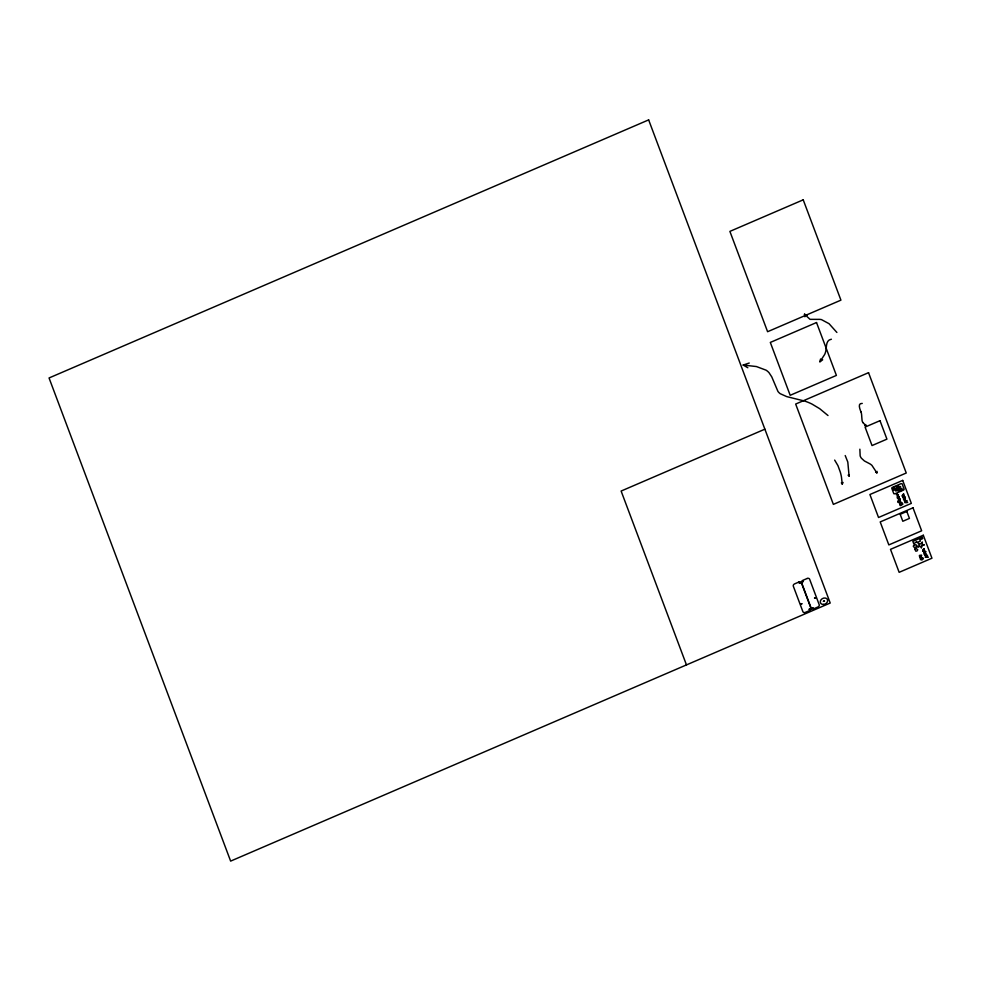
<?xml version="1.0" encoding="UTF-8"?>
<svg xmlns="http://www.w3.org/2000/svg" width="981" height="981" viewBox="0 0 981 981"><rect width="100%" height="100%" fill="white"/><g stroke="black" fill="none" stroke-linecap="round" stroke-linejoin="round"><path stroke-width="1.47" d="M848.099 475.16L849.092 476.055L849.239 474.669M875.616 472.069L876.879 472.891L877.063 471.37M859.871 449.2L860.153 455.895A14.592 11.478 -27.7 0 0 861.404 458.225L864.42 460.972L869.865 463.829A18.811 14.801 -27.7 0 1 871.925 465.374L876.879 472.891M924.568 553.591L924.825 554.228L925.561 553.542M822.691 359.806L819.944 361.756L820.545 359.009M904.004 498.875L904.261 499.525L904.997 498.839M916.769 545.485L915.935 544.762A2.992 2.354 -27.7 0 0 915.003 544.884A2.33 1.827 -27.7 0 0 913.63 545.608M841.33 482.811L842.25 484.111L843.059 482.456M916.671 545.694L916.622 545.767A5.15 4.059 -27.7 0 0 916.389 546.282M920.068 557.245L920.252 558.177L921.932 557.416L920.313 557.539L921.404 556.006L920.104 556.73M819.944 361.756L824.653 354.484A19.755 15.549 -27.7 0 0 825.659 351.639C826.848 347.36 825.401 340.088 831.398 339.23M896.965 486.036L898.007 485.718A1.754 1.373 -27.7 0 1 898.633 486.049L897.247 487.434M897.664 496.288L898.461 494.964L897.039 496.999L899.062 496.558L897.701 496.386M905.61 502.321L906.984 500.494L904.715 502.591L907.707 502.395L905.659 502.444M926.174 557.024L927.548 555.209L925.279 557.306L928.259 557.11L926.223 557.159M896.965 493.983C899.369 494.78 895.015 495.81 896.879 494.044M904.825 500.077C907.302 501.009 902.876 501.794 904.74 500.138M925.39 554.78C927.854 555.577 923.403 556.619 925.304 554.841M922.066 559.268C923.599 558.655 920.742 557.085 923.047 557.981A1.508 1.189 -27.7 0 1 922.434 559.599L922.299 559.697A2.097 1.655 -27.7 0 1 921.846 559.918L920.57 559.648A1.582 1.239 -27.7 0 1 920.681 558.312M897.848 497.502L899.283 497.134M899.638 502.309L900.877 501.831L901.036 502.726A1.778 1.398 -27.7 0 1 901.367 502.652C898.032 505.767 902.765 501.168 899.209 502.799M904.605 498.299C907.511 499.17 901.76 500.776 904.041 498.814M925.169 553.014C928.087 553.934 922.324 555.467 924.605 553.529M764.886 429.175L621.12 491.052L686.467 664.91M892.072 487.52L901.134 483.608M894.758 493.86L903.82 489.96M925.77 555.062L925.978 555.638L925.721 555.074M747.816 367.74L743.181 365.055L749.239 363.031M921.662 559.44L920.668 558.385M903.403 497.428L903.329 498.373L905.034 497.6M923.955 552.131L923.894 553.088L925.586 552.315M919.589 555.32C917.75 557.22 923.587 555.234 921.049 555.074L919.7 555.736M900.067 500.335C901.122 502.971 897.456 500.028 898.4 502.542A1.41 1.116 -27.7 0 1 897.958 502.002L898.326 500.813L900.386 500.077M898.952 497.379C900.57 498.863 896.977 499.145 897.37 497.931M892.845 489.004L900.141 487.937M901.514 489.47L892.894 490.169M895.506 490.917L902.128 490.279M896.254 486.784L900.619 486.527M743.181 365.055L756.412 366.551L766.063 370.168A22.71 17.879 -27.7 0 1 769.03 372.706L771.753 376.851L777.945 391.444A16.616 13.072 -27.7 0 0 780.263 393.712L786.725 396.606L804.849 401.119A70.191 55.243 -27.7 0 1 811.974 404.062L819.675 408.672L828.001 415.527M864.653 425.46L865.794 425.533L865.708 424.54M862.25 403.412C857.21 403.007 860.018 409.408 861.011 411.983M898.142 488.845L899.074 488.955A1.533 1.214 -27.7 0 0 899.614 488.796L901.686 488.28A2.22 1.741 -27.7 0 1 901.809 489.139M804.898 316.765L804.469 314.19L806.995 315.33M865.794 425.533L862.863 422.517M804.469 314.19L810.048 319.352L817.958 319.377A12.839 10.104 -27.7 0 1 821.489 319.622L829.055 323.693L836.891 332.461M834.659 460.089L837.97 465.681L840.312 472.131A85.923 67.615 -27.7 0 1 841.453 477.011L842.25 484.111M845.217 455.552L847.805 462.063L849.092 476.055M902.054 483.682L904.102 489.127M891.79 488.342L893.838 493.786M925.954 551.592L923.93 552.34M905.402 496.889L903.366 497.6M924.225 548.6L924.041 549.152A1.79 1.41 -27.7 0 1 924.384 549.053L922.68 550.415L923.759 548.968M903.66 493.884L903.476 494.436A1.79 1.41 -27.7 0 1 903.82 494.35L902.128 495.699L903.194 494.228M899.847 498.581L899.626 499.17A1.79 1.41 -27.7 0 1 900.018 499.047L898.314 500.396L899.393 498.986M915.126 549.286L915.138 549.409A11.674 9.185 -27.7 0 0 915.261 550.169L915.837 551.199L916.916 550.979A2.183 1.717 -27.7 0 0 917.431 550.513L917.701 549.568L916.745 549.066A1.888 1.484 -27.7 0 1 916.34 548.661L916.119 547.398A5.445 4.292 -27.7 0 1 916.389 546.282M862.863 422.517A11.514 9.062 -27.7 0 1 862.078 420.567L861.723 416.373A28.29 22.269 -27.7 0 0 861.073 411.959M901.882 489.139A2.293 1.803 -27.7 0 1 899.994 490.929M898.155 488.832A2.649 2.085 -27.7 0 1 897.456 488.391L897.431 488.379A1.619 1.275 -27.7 0 1 897.002 487.483M896.781 486.208A1.655 1.3 -27.7 0 1 895.69 486.662L894.733 486.809A1.324 1.042 -27.7 0 0 893.899 488.084L894.28 488.648A2.293 1.803 -27.7 0 0 895.42 488.992M915.114 549.286A8.375 6.585 -27.7 0 1 915.101 548.293L913.311 546.282A2.158 1.692 -27.7 0 1 913.667 545.669M903.93 496.043L902.937 496.545L903.93 496.043M924.494 550.758L923.489 551.248L924.494 550.758M897.799 494.449L897.787 494.412M799.282 583.021L800.288 582.8L799.282 583.021M801.097 603.904L802.102 603.671L801.109 603.855M802.36 581.696L803.365 581.512L802.36 581.659M809.153 609.275L810.147 609.054L809.153 609.226M812.219 607.95L813.224 607.766L812.243 607.864M814.549 598.103L815.567 597.92L814.561 598.067M823.451 601.267L824.457 601.046L823.451 601.267M902.434 496.361C904.212 499.194 904.985 492.842 902.434 496.361M922.998 551.077C924.556 553.946 925.794 547.705 923.011 550.979M898.02 498.164L899.037 497.87L898.044 498.09M899.172 501.095L900.141 500.776L899.197 501.009M921.821 545.73L921.478 548.011L920.227 546.258L917.64 547.104L919.442 545.166L918.191 543.4L920.558 543.965L922.373 542.015L922.03 544.308L924.396 544.872L921.821 545.73M901.331 503.596L900.57 504.957L899.773 504.295L900.288 505.656L902.827 504.259L902.324 502.897L902.213 504.05L901.331 503.596M648.649 119.89L49.05 377.967L230.633 861.11L830.22 603.033L648.649 119.89M803.218 199.83L729.889 231.393L767.596 331.713L840.925 300.149L803.218 199.83M816.523 322.541L770.318 342.43L790.183 395.306L836.401 375.416L816.523 322.541M868.541 372.682L795.665 404.049L833.372 504.381L906.248 473.014L868.541 372.682M879.994 420.677L865.083 427.091L872.023 445.558L886.934 439.145L879.994 420.677M902.704 480.396L869.902 494.522L878.535 517.49L911.337 503.376L902.704 480.396M900.141 488.71L898.388 489.47L898.731 490.377L900.484 489.629L900.141 488.71M913.004 507.815L880.202 521.929L888.835 544.909L921.65 530.795L913.004 507.815M906.824 511.457L900.19 514.314L902.814 521.267L909.436 518.409L906.824 511.457M798.89 582.04L794.635 583.867A2.06 1.619 -27.7 0 0 793.322 586.197L802.899 611.69A2.06 1.619 -27.7 0 0 805.364 612.389L809.607 610.562A2.06 1.619 -27.7 0 0 810.931 608.232L801.354 582.739A2.06 1.619 -27.7 0 0 798.89 582.04M807.155 578.483L802.899 580.311A2.06 1.619 -27.7 0 0 801.587 582.64L811.164 608.134A2.06 1.619 -27.7 0 0 813.629 608.833L817.872 607.006A2.06 1.619 -27.7 0 0 819.196 604.676L809.607 579.182A2.06 1.619 -27.7 0 0 807.155 578.483M923.317 535.234L890.503 549.348L899.148 572.328L931.95 558.214L923.317 535.234M922.226 537.318L912.845 541.365L913.814 543.928L916.695 541.524L917.076 542.518L920.35 541.107L919.871 539.832L922.716 538.606L922.226 537.318M823.451 604.443A3.863 3.041 -27.7 0 0 827.388 599.44A3.863 3.041 -27.7 0 0 821.048 599.759A3.863 3.041 -27.7 0 0 823.451 604.443"/></g></svg>
